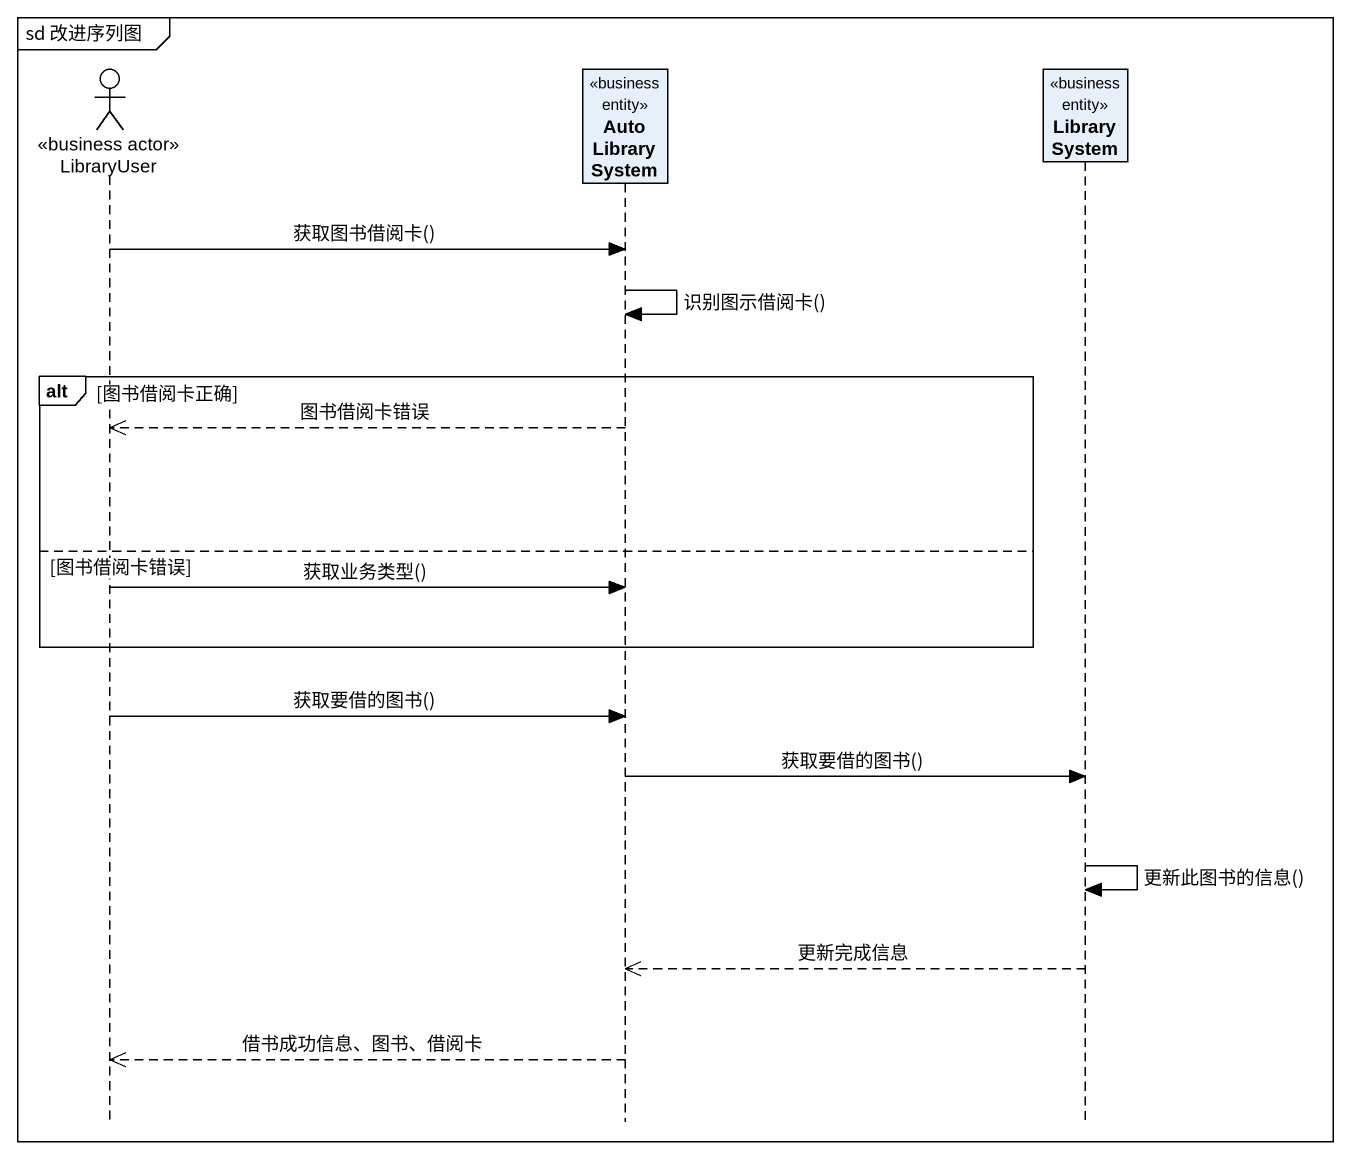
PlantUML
@startuml
mainframe sd 改进序列图
hide footbox
actor LibraryUser <<business actor>>
participant AutoLibrarySystem <<business entity>>
participant LibrarySystem <<business entity>>

LibraryUser -> AutoLibrarySystem : 获取图书借阅卡()
AutoLibrarySystem -> AutoLibrarySystem : 识别图示借阅卡()
alt 图书借阅卡正确
  AutoLibrarySystem -->> LibraryUser : 图书借阅卡错误
else 图书借阅卡错误
  LibraryUser -> AutoLibrarySystem : 获取业务类型()
end
LibraryUser -> AutoLibrarySystem : 获取要借的图书()
AutoLibrarySystem -> LibrarySystem : 获取要借的图书()
LibrarySystem -> LibrarySystem : 更新此图书的信息()
LibrarySystem -->> AutoLibrarySystem : 更新完成信息
AutoLibrarySystem -->> LibraryUser : 借书成功信息、图书、借阅卡
@enduml
